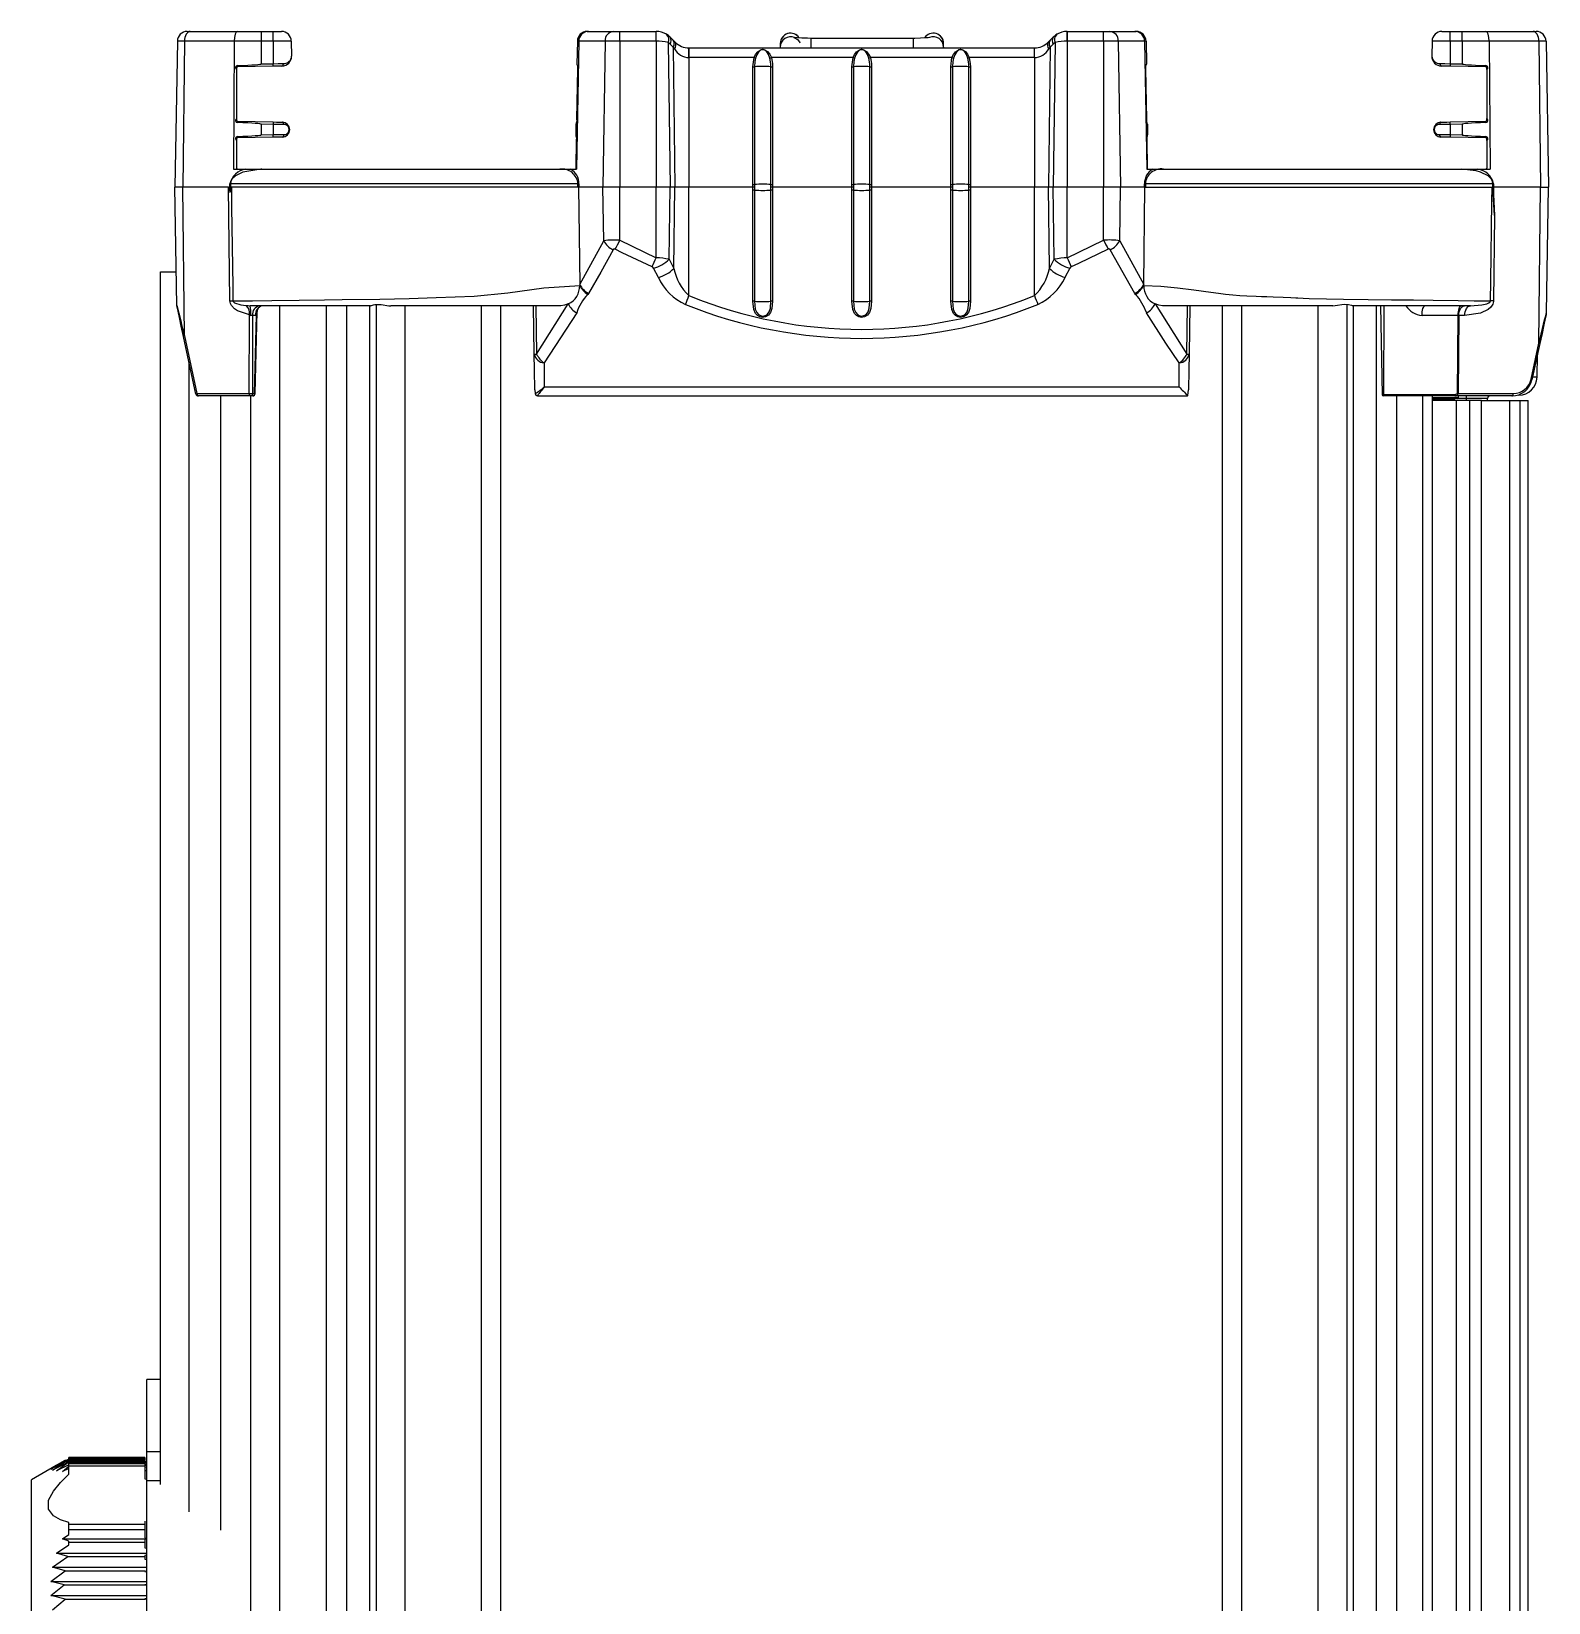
# Model space of a CAD drawing. Extents: x 6 to 134, y 1 to 99.
# Drawn here: x 52.16 to 61.36, y 20.48 to 30.01 of the extents above; entities that cross this region are included whole.
import ezdxf

# ---------------------------------------------------------------- set-up
doc = ezdxf.new("R2010")
doc.units = 0
doc.header["$MEASUREMENT"] = 0
doc.layers.add('OBJECT', color=7, linetype='CONTINUOUS')

msp = doc.modelspace()

# ---------------------------------------------------------------- linework, layer by layer
at = {"layer": 'OBJECT'}
for p, q in [((53.1067, 30.0064), (53.1251, 30.0064)), ((53.1251, 30.0064), (53.4109, 30.0064)), ((53.4109, 30.0064), (53.5554, 30.0064)), ((53.5554, 30.0064), (53.5554, 29.9474)), ((53.5554, 30.0064), (53.6283, 30.0064)), ((53.6283, 29.9474), (53.6283, 30.0064)), ((53.6283, 30.0064), (53.6778, 30.0064)), ((55.5323, 30.0064), (55.5397, 30.0064)), ((55.5397, 30.0064), (55.6916, 30.0064)), ((55.6916, 30.0064), (55.7297, 30.0064)), ((55.7297, 29.9474), (55.7297, 30.0064)), ((55.7297, 30.0064), (55.9496, 30.0064)), ((55.9496, 29.9474), (55.9496, 30.0064)), ((55.9496, 30.0064), (55.9501, 30.0064)), ((58.4425, 30.0064), (58.443, 30.0064)), ((58.443, 29.9474), (58.443, 30.0064)), ((58.443, 30.0064), (58.6628, 30.0064)), ((58.6628, 29.9474), (58.6628, 30.0064)), ((58.6628, 30.0064), (58.7009, 30.0064)), ((58.7009, 30.0064), (58.8528, 30.0064)), ((58.8528, 30.0064), (58.8602, 30.0064)), ((60.7147, 30.0064), (60.7643, 30.0064)), ((60.7643, 29.9474), (60.7643, 30.0064)), ((60.7643, 30.0064), (60.8372, 30.0064)), ((60.8372, 29.9474), (60.8372, 30.0064)), ((60.8372, 30.0064), (60.9817, 30.0064)), ((60.9817, 30.0064), (61.2675, 30.0064)), ((61.2675, 30.0064), (61.2858, 30.0064)), ((53.0467, 29.9474), (53.0313, 29.0614)), ((53.0468, 29.9513), (53.0467, 29.9474)), ((53.0898, 29.9474), (53.0467, 29.9474)), ((53.0898, 29.9474), (53.0807, 29.0614)), ((53.391, 29.9474), (53.0898, 29.9474)), ((53.391, 29.9474), (53.3865, 29.1714)), ((53.5554, 29.9474), (53.391, 29.9474)), ((53.5554, 29.9474), (53.5554, 29.8092)), ((53.6283, 29.9474), (53.5554, 29.9474)), ((53.6283, 29.9474), (53.6283, 29.8105)), ((53.7378, 29.9474), (53.6283, 29.9474)), ((53.7378, 29.9474), (53.7394, 29.8572)), ((55.4806, 29.9474), (55.4673, 29.1714)), ((55.4722, 29.9474), (55.4698, 29.8086)), ((55.4806, 29.9474), (55.4722, 29.9474)), ((55.6403, 29.9474), (55.4806, 29.9474)), ((55.6403, 29.9474), (55.6271, 29.0614)), ((55.7297, 29.9474), (55.6403, 29.9474)), ((55.7297, 29.9474), (55.7297, 29.0614)), ((55.9496, 29.9474), (55.7297, 29.9474)), ((55.9496, 29.9474), (55.9496, 29.0614)), ((55.9507, 29.9474), (55.9496, 29.9474)), ((56.0236, 29.9387), (56.0344, 29.0614)), ((56.0349, 29.9712), (56.0536, 29.9525)), ((56.0536, 29.9111), (56.0349, 29.9298)), ((56.0536, 29.9111), (56.0641, 29.0614)), ((56.0613, 29.9001), (56.0536, 29.9111)), ((56.7026, 29.9335), (56.7026, 29.9331)), ((56.7026, 29.9331), (56.7026, 29.9114)), ((56.7026, 29.9114), (56.7026, 29.9064)), ((56.7026, 29.9114), (56.7026, 29.9095)), ((57.5076, 29.9644), (56.8876, 29.9644)), ((56.8876, 29.9644), (56.8876, 29.9064)), ((57.5076, 29.9644), (57.5076, 29.9064)), ((57.6926, 29.9114), (57.6925, 29.9095)), ((57.6926, 29.9331), (57.6926, 29.9335)), ((57.6926, 29.9114), (57.6926, 29.9331)), ((57.6926, 29.9064), (57.6926, 29.9114)), ((58.3389, 29.9111), (58.3284, 29.0614)), ((58.3389, 29.9111), (58.3313, 29.9001)), ((58.3389, 29.9525), (58.3576, 29.9712)), ((58.3576, 29.9298), (58.3389, 29.9111)), ((58.369, 29.9387), (58.3581, 29.0614)), ((58.443, 29.9474), (58.4418, 29.9474)), ((58.443, 29.9474), (58.443, 29.0614)), ((58.6628, 29.9474), (58.443, 29.9474)), ((58.6628, 29.9474), (58.6628, 29.0614)), ((58.7522, 29.9474), (58.6628, 29.9474)), ((58.7522, 29.9474), (58.7655, 29.0614)), ((58.9119, 29.9474), (58.7522, 29.9474)), ((58.9119, 29.9474), (58.9253, 29.1714)), ((58.9203, 29.9474), (58.9119, 29.9474)), ((58.9203, 29.9474), (58.9227, 29.8086)), ((60.6547, 29.9474), (60.6532, 29.8572)), ((60.7643, 29.9474), (60.6547, 29.9474)), ((60.7643, 29.9474), (60.7643, 29.8105)), ((60.8372, 29.9474), (60.7643, 29.9474)), ((61.0016, 29.9474), (60.8372, 29.9474)), ((60.8372, 29.9474), (60.8372, 29.8092)), ((61.0016, 29.9474), (61.0061, 29.1714)), ((61.3027, 29.9474), (61.0016, 29.9474)), ((61.3027, 29.9474), (61.3118, 29.0614)), ((61.3458, 29.9474), (61.3027, 29.9474)), ((61.3458, 29.9474), (61.3457, 29.9513)), ((61.3458, 29.9474), (61.3613, 29.0614)), ((56.149, 29.8474), (56.149, 29.0614)), ((56.1495, 29.8474), (56.1495, 29.9064)), ((56.1495, 29.9064), (58.2431, 29.9064)), ((56.5438, 29.8474), (56.1495, 29.8474)), ((56.5371, 29.7924), (56.5438, 29.8474)), ((57.1438, 29.8474), (56.6488, 29.8474)), ((57.1371, 29.7924), (57.1438, 29.8474)), ((57.7438, 29.8474), (57.2488, 29.8474)), ((57.7371, 29.7924), (57.7438, 29.8474)), ((58.2431, 29.8474), (57.8488, 29.8474)), ((58.2431, 29.8474), (58.2431, 29.9064)), ((58.2436, 29.8474), (58.2436, 29.0614)), ((53.4112, 29.7914), (53.4063, 29.7864)), ((53.4063, 29.7864), (53.4063, 29.7756)), ((53.4063, 29.7756), (53.4063, 29.4776)), ((53.6285, 29.7952), (53.4112, 29.7914)), ((53.5554, 29.8092), (53.6283, 29.8105)), ((55.47, 29.4726), (55.4754, 29.7804)), ((56.5371, 29.0788), (56.5371, 29.7924)), ((56.547, 29.7926), (56.547, 29.079)), ((56.6456, 29.079), (56.6456, 29.7926)), ((56.6554, 29.7924), (56.6554, 29.0788)), ((57.1371, 29.0788), (57.1371, 29.7924)), ((57.147, 29.7926), (57.147, 29.079)), ((57.2456, 29.079), (57.2456, 29.7926)), ((57.2554, 29.7924), (57.2554, 29.0788)), ((57.7371, 29.0788), (57.7371, 29.7924)), ((57.747, 29.7926), (57.747, 29.079)), ((57.8456, 29.079), (57.8456, 29.7926)), ((57.8554, 29.7924), (57.8554, 29.0788)), ((58.9172, 29.7804), (58.9226, 29.4726)), ((60.9814, 29.7914), (60.764, 29.7952)), ((60.7643, 29.8105), (60.8372, 29.8092)), ((60.9863, 29.7864), (60.9814, 29.7914)), ((60.9863, 29.7756), (60.9863, 29.7864)), ((60.9863, 29.7756), (60.9863, 29.4776)), ((53.4063, 29.4776), (53.4063, 29.4663)), ((53.4063, 29.4663), (53.4112, 29.4613)), ((53.4112, 29.4613), (53.6285, 29.4575)), ((53.5553, 29.444), (53.5553, 29.3792)), ((53.6283, 29.4427), (53.5553, 29.444)), ((53.6283, 29.4427), (53.6283, 29.3805)), ((55.4635, 29.4446), (55.4623, 29.3786)), ((58.9291, 29.4446), (58.9302, 29.3786)), ((60.764, 29.4575), (60.9814, 29.4613)), ((60.8372, 29.444), (60.7643, 29.4427)), ((60.7643, 29.4427), (60.7643, 29.3805)), ((60.8372, 29.444), (60.8372, 29.3792)), ((60.9814, 29.4613), (60.9863, 29.4663)), ((60.9863, 29.4663), (60.9863, 29.4776)), ((53.4112, 29.3614), (53.4063, 29.3564)), ((53.4063, 29.3564), (53.4063, 29.3456)), ((53.4063, 29.3456), (53.4063, 29.1764)), ((53.6285, 29.3652), (53.4112, 29.3614)), ((53.5553, 29.3792), (53.6283, 29.3805)), ((55.4648, 29.1764), (55.4678, 29.3504)), ((58.9247, 29.3504), (58.9277, 29.1764)), ((60.9814, 29.3614), (60.764, 29.3652)), ((60.7643, 29.3805), (60.8372, 29.3792)), ((60.9863, 29.3564), (60.9814, 29.3614)), ((60.9863, 29.3456), (60.9863, 29.3564)), ((60.9863, 29.3456), (60.9863, 29.1764)), ((53.3865, 29.1714), (53.4611, 29.1714)), ((53.4063, 29.1764), (53.4113, 29.1714)), ((53.4611, 29.1714), (53.5593, 29.1714)), ((53.5593, 29.1714), (55.366, 29.1714)), ((55.366, 29.1714), (55.4313, 29.1714)), ((55.4313, 29.1714), (55.4673, 29.1714)), ((55.4645, 29.1714), (55.4648, 29.1764)), ((58.9253, 29.1714), (58.9613, 29.1714)), ((58.9277, 29.1764), (58.9281, 29.1714)), ((58.9613, 29.1714), (59.0265, 29.1714)), ((59.0265, 29.1714), (60.8332, 29.1714)), ((60.8332, 29.1714), (60.9314, 29.1714)), ((60.9314, 29.1714), (61.0061, 29.1714)), ((60.9863, 29.1764), (60.9813, 29.1714)), ((53.0807, 29.0614), (53.0313, 29.0614)), ((53.0438, 28.3448), (53.0313, 29.0614)), ((53.09, 28.1602), (53.0807, 29.0614)), ((53.3565, 29.0614), (53.0807, 29.0614)), ((53.3658, 28.3728), (53.3565, 29.0614)), ((55.4758, 29.0829), (53.3695, 29.0829)), ((55.4756, 29.0614), (53.3741, 29.0614)), ((55.4756, 29.0614), (55.4758, 29.0829)), ((55.4814, 29.0829), (55.4811, 29.0614)), ((55.6271, 29.0614), (55.4811, 29.0614)), ((55.7297, 29.0614), (55.6271, 29.0614)), ((55.6319, 28.7368), (55.6271, 29.0614)), ((55.9496, 29.0614), (55.7297, 29.0614)), ((55.7297, 28.7403), (55.7297, 29.0614)), ((55.9496, 28.6344), (55.9496, 29.0614)), ((56.0344, 29.0614), (55.9496, 29.0614)), ((56.029, 28.6252), (56.0344, 29.0614)), ((56.0641, 29.0614), (56.0344, 29.0614)), ((56.0581, 28.5696), (56.0641, 29.0614)), ((56.149, 29.0614), (56.0641, 29.0614)), ((56.149, 28.4048), (56.149, 29.0614)), ((56.5371, 29.0614), (56.149, 29.0614)), ((56.5371, 29.0614), (56.5371, 29.0788)), ((56.5371, 29.0439), (56.5371, 29.0614)), ((56.547, 29.0614), (56.5371, 29.0614)), ((56.547, 29.079), (56.547, 29.0614)), ((56.547, 29.0614), (56.547, 29.0438)), ((56.6455, 29.0614), (56.6456, 29.079)), ((56.6456, 29.0438), (56.6455, 29.0614)), ((56.6554, 29.0614), (56.6455, 29.0614)), ((56.6554, 29.0788), (56.6554, 29.0614)), ((56.6554, 29.0614), (56.6554, 29.0439)), ((57.1371, 29.0614), (56.6554, 29.0614)), ((57.1371, 29.0614), (57.1371, 29.0788)), ((57.1371, 29.0439), (57.1371, 29.0614)), ((57.147, 29.0614), (57.1371, 29.0614)), ((57.147, 29.079), (57.147, 29.0614)), ((57.147, 29.0614), (57.147, 29.0438)), ((57.2455, 29.0614), (57.2456, 29.079)), ((57.2456, 29.0438), (57.2455, 29.0614)), ((57.2554, 29.0614), (57.2455, 29.0614)), ((57.2554, 29.0788), (57.2554, 29.0614)), ((57.2554, 29.0614), (57.2554, 29.0439)), ((57.7371, 29.0614), (57.2554, 29.0614)), ((57.7371, 29.0614), (57.7371, 29.0788)), ((57.7371, 29.0439), (57.7371, 29.0614)), ((57.747, 29.0614), (57.7371, 29.0614)), ((57.747, 29.079), (57.747, 29.0614)), ((57.747, 29.0614), (57.747, 29.0438)), ((57.8455, 29.0614), (57.8456, 29.079)), ((57.8456, 29.0438), (57.8455, 29.0614)), ((57.8554, 29.0614), (57.8455, 29.0614)), ((57.8554, 29.0788), (57.8554, 29.0614)), ((57.8554, 29.0614), (57.8554, 29.0439)), ((58.2436, 29.0614), (57.8554, 29.0614)), ((58.2436, 28.4048), (58.2436, 29.0614)), ((58.3284, 29.0614), (58.2436, 29.0614)), ((58.3581, 29.0614), (58.3284, 29.0614)), ((58.3345, 28.5696), (58.3284, 29.0614)), ((58.443, 29.0614), (58.3581, 29.0614)), ((58.3635, 28.6252), (58.3581, 29.0614)), ((58.6628, 29.0614), (58.443, 29.0614)), ((58.443, 28.6344), (58.443, 29.0614)), ((58.6628, 28.7403), (58.6628, 29.0614)), ((58.7655, 29.0614), (58.6628, 29.0614)), ((58.7606, 28.7368), (58.7655, 29.0614)), ((58.9114, 29.0614), (58.7655, 29.0614)), ((58.9114, 29.0614), (58.9112, 29.0829)), ((61.023, 29.0829), (58.9167, 29.0829)), ((58.9167, 29.0829), (58.917, 29.0614)), ((58.917, 29.0614), (61.0185, 29.0614)), ((61.0233, 29.0614), (61.023, 29.0829)), ((61.0277, 29.0614), (61.0233, 29.0614)), ((61.0277, 29.0614), (61.0271, 29.0186)), ((61.0274, 29.0829), (61.0277, 29.0614)), ((61.3118, 29.0614), (61.0277, 29.0614)), ((61.3021, 28.1165), (61.3118, 29.0614)), ((61.3118, 29.0614), (61.3613, 29.0614)), ((61.348, 28.2996), (61.3613, 29.0614)), ((56.5371, 28.3703), (56.5371, 29.0439)), ((56.547, 29.0438), (56.547, 28.3702)), ((56.6456, 28.3702), (56.6456, 29.0438)), ((56.6554, 29.0439), (56.6554, 28.3703)), ((57.1371, 28.3703), (57.1371, 29.0439)), ((57.147, 29.0438), (57.147, 28.3702)), ((57.2456, 28.3702), (57.2456, 29.0438)), ((57.2554, 29.0439), (57.2554, 28.3703)), ((57.7371, 28.3703), (57.7371, 29.0439)), ((57.747, 29.0438), (57.747, 28.3702)), ((57.8456, 28.3702), (57.8456, 29.0438)), ((57.8554, 29.0439), (57.8554, 28.3703)), ((61.0271, 29.0186), (61.0337, 28.8901)), ((61.0337, 28.8901), (61.0267, 28.3728)), ((55.4864, 28.4723), (55.6319, 28.7368)), ((55.7297, 28.7403), (55.9496, 28.6344)), ((58.443, 28.6344), (58.6628, 28.7403)), ((58.8532, 28.4182), (58.7035, 28.6826)), ((58.7606, 28.7368), (58.9062, 28.4723)), ((56.029, 28.6252), (56.0581, 28.5696)), ((58.3345, 28.5696), (58.3635, 28.6252)), ((52.9455, 21.1981), (52.9455, 28.5494)), ((52.9455, 28.5494), (53.0402, 28.5494)), ((55.9635, 28.5154), (55.9341, 28.571)), ((58.4584, 28.571), (58.429, 28.5154)), ((55.4864, 28.4723), (55.4864, 28.4662)), ((55.5393, 28.4182), (55.5353, 28.412)), ((58.8573, 28.412), (58.8532, 28.4182)), ((58.9061, 28.4662), (58.9062, 28.4723)), ((54.2179, 28.3434), (53.4891, 28.3434)), ((53.5185, 27.811), (53.5308, 28.3075)), ((53.5308, 28.3055), (53.5319, 28.3139)), ((53.5308, 28.3075), (53.5308, 28.3055)), ((53.548, 28.3386), (53.5536, 28.3404)), ((53.6691, 12.7794), (53.6691, 28.3434)), ((53.9509, 12.7794), (53.9509, 28.3434)), ((54.0739, 12.7794), (54.0739, 28.3434)), ((54.2146, 13.5035), (54.2146, 28.3434)), ((54.2534, 13.5202), (54.2534, 28.3512)), ((55.372, 28.3434), (54.3403, 28.3434)), ((54.4284, 13.4161), (54.4284, 28.3434)), ((54.8907, 12.7794), (54.8907, 28.3434)), ((55.009, 12.7794), (55.009, 28.3434)), ((55.2109, 28.0505), (55.2058, 28.3434)), ((55.2203, 28.3434), (55.2254, 28.0505)), ((55.2254, 28.0505), (55.4174, 28.354)), ((55.4683, 28.2998), (55.2703, 27.9963)), ((58.9751, 28.354), (59.1672, 28.0505)), ((60.0522, 28.3434), (59.0206, 28.3434)), ((59.1672, 28.0505), (59.1723, 28.3434)), ((59.1867, 28.3434), (59.1816, 28.0505)), ((59.3837, 12.7794), (59.3837, 28.3434)), ((59.502, 12.7794), (59.502, 28.3434)), ((59.9644, 13.4161), (59.9644, 28.3434)), ((60.1394, 13.5218), (60.1394, 28.3514)), ((60.8874, 28.3434), (60.1747, 28.3434)), ((60.1781, 13.5061), (60.1781, 28.3434)), ((60.3188, 12.7794), (60.3188, 28.3434)), ((60.3418, 28.3434), (60.3512, 27.8027)), ((60.3616, 27.8062), (60.3644, 28.3434)), ((53.4829, 27.8111), (53.4837, 28.2889)), ((53.5029, 28.2844), (53.5021, 27.8111)), ((53.5212, 28.2844), (53.5029, 28.2844)), ((53.5139, 27.8111), (53.5257, 28.2846)), ((53.5257, 28.2846), (53.5212, 28.2844)), ((60.8135, 28.2844), (60.5939, 28.2844)), ((60.8097, 27.8111), (60.8135, 28.2844)), ((60.8164, 28.2844), (60.8127, 27.8111)), ((60.8522, 28.2844), (60.8164, 28.2844)), ((53.1598, 27.8082), (53.0841, 28.1573)), ((53.09, 28.1602), (53.1657, 27.8111)), ((61.2547, 27.8978), (61.3021, 28.1165)), ((61.308, 28.1136), (61.2605, 27.8949)), ((61.2912, 27.9094), (61.2936, 28.0473)), ((53.1182, 21.0313), (53.1182, 28.0003)), ((55.2147, 27.8342), (55.2166, 27.8108)), ((55.2718, 27.8514), (59.1207, 27.8514)), ((59.1736, 27.7995), (59.1779, 27.8342)), ((53.1657, 27.8111), (53.4829, 27.8111)), ((53.4917, 27.7964), (53.1745, 27.7964)), ((53.3102, 20.9198), (53.3102, 27.7964)), ((53.4914, 12.7794), (53.4914, 27.7964)), ((53.5035, 27.7964), (53.4917, 27.7964)), ((53.5021, 27.8111), (53.5139, 27.8111)), ((55.2166, 27.8108), (55.2165, 27.8105)), ((55.2301, 27.7979), (59.1724, 27.7979)), ((55.2301, 27.7979), (55.2314, 27.7977)), ((55.2314, 27.7977), (59.1702, 27.7977)), ((60.3616, 27.8062), (60.7952, 27.8062)), ((60.7922, 27.7964), (60.3621, 27.7964)), ((60.4418, 12.7794), (60.4418, 27.7964)), ((60.5989, 12.7794), (60.5989, 27.7964)), ((60.6567, 12.7794), (60.6567, 27.7964)), ((60.6567, 27.7864), (60.8143, 27.7864)), ((60.8093, 27.7814), (60.6567, 27.7814)), ((60.7907, 27.7766), (60.6567, 27.7766)), ((60.8032, 27.7694), (60.6567, 27.7694)), ((60.7904, 27.7694), (60.7907, 27.7766)), ((61.1384, 27.7964), (60.7922, 27.7964)), ((60.7952, 27.8062), (60.8097, 27.8111)), ((60.8032, 12.7894), (60.8032, 27.7694)), ((60.8838, 27.7694), (60.8032, 27.7694)), ((60.8642, 27.7819), (60.8115, 27.7819)), ((60.8127, 27.8111), (61.1472, 27.8111)), ((60.8143, 27.7864), (60.8143, 27.7964)), ((60.9908, 27.7819), (60.8642, 27.7819)), ((60.8642, 27.7694), (60.8642, 27.7819)), ((60.8838, 12.7894), (60.8838, 27.7694)), ((60.954, 27.7694), (60.8838, 27.7694)), ((60.954, 12.7894), (60.954, 27.7694)), ((60.954, 27.7694), (61.1257, 27.7694)), ((60.9904, 27.7694), (60.9908, 27.7819)), ((61.1257, 12.7894), (61.1257, 27.7694)), ((61.1257, 27.7694), (61.188, 27.7694)), ((61.188, 12.7894), (61.188, 27.7694)), ((61.188, 27.7694), (61.238, 27.7694)), ((61.238, 12.7894), (61.238, 27.7694)), ((52.9455, 21.8346), (52.8619, 21.8346)), ((52.8619, 21.3944), (52.8619, 21.8346)), ((52.2787, 21.294), (52.3659, 21.3447)), ((52.3601, 21.3399), (52.2787, 21.294)), ((52.2787, 21.2893), (52.3601, 21.3399)), ((52.3601, 21.3399), (52.8494, 21.3399)), ((52.3659, 21.3447), (52.8494, 21.3447)), ((52.3745, 21.3447), (52.3832, 21.3494)), ((52.3832, 21.3494), (52.8494, 21.3494)), ((52.8494, 21.3604), (52.3897, 21.3604)), ((52.3897, 21.3541), (52.3897, 21.3604)), ((52.3897, 21.3494), (52.3897, 21.3541)), ((52.3897, 21.3541), (52.8494, 21.3541)), ((52.8494, 21.3604), (52.8494, 21.3541)), ((52.8494, 21.3541), (52.8494, 21.3494)), ((52.8494, 21.3494), (52.8494, 21.3447)), ((52.8494, 21.3399), (52.8619, 21.3382)), ((52.9455, 21.3944), (52.8619, 21.3944)), ((52.8619, 21.2199), (52.8619, 21.3944)), ((52.311, 21.3129), (52.1619, 21.2261)), ((52.3659, 21.3352), (52.2787, 21.2893)), ((52.2906, 21.2846), (52.3659, 21.3352)), ((52.3832, 21.3305), (52.2906, 21.2846)), ((52.3143, 21.2799), (52.3832, 21.3305)), ((52.3897, 21.3155), (52.3143, 21.2799)), ((52.3494, 21.2752), (52.3897, 21.3083)), ((52.3897, 21.2935), (52.3494, 21.2752)), ((52.3659, 21.3352), (52.8494, 21.3352)), ((52.3832, 21.3305), (52.8494, 21.3305)), ((52.3897, 21.3216), (52.3897, 21.3258)), ((52.3897, 21.3258), (52.8494, 21.3258)), ((52.8494, 21.3216), (52.3897, 21.3216)), ((52.3897, 21.3098), (52.3897, 21.3216)), ((52.3897, 21.259), (52.3897, 21.3098)), ((52.3897, 21.3098), (52.8494, 21.3098)), ((52.8494, 21.3352), (52.8494, 21.3314)), ((52.8494, 21.3314), (52.8619, 21.3296)), ((52.8494, 21.3305), (52.8494, 21.3258)), ((52.8494, 21.3258), (52.8494, 21.3216)), ((52.8494, 21.3216), (52.8494, 21.3098)), ((52.8494, 21.3139), (52.8619, 21.312)), ((52.8494, 21.3098), (52.8494, 21.2316)), ((52.8619, 21.3002), (52.8494, 21.3016)), ((52.8494, 21.2841), (52.8619, 21.2822)), ((52.1619, 18.6832), (52.1619, 21.2261)), ((52.9455, 21.2199), (52.8619, 21.2199)), ((52.8619, 18.6894), (52.8619, 21.2199)), ((52.3897, 20.9565), (52.3897, 20.9671)), ((52.3897, 20.9565), (52.8494, 20.9565)), ((52.3897, 20.9241), (52.3897, 20.9565)), ((52.8494, 20.9752), (52.8494, 20.9565)), ((52.8494, 20.9565), (52.8494, 20.9241)), ((52.3494, 20.8675), (52.3897, 20.8935)), ((52.3897, 20.8538), (52.3494, 20.8675)), ((52.3494, 20.8675), (52.8619, 20.8675)), ((52.3897, 20.9241), (52.8494, 20.9241)), ((52.3897, 20.8935), (52.3897, 20.9241)), ((52.8494, 20.9241), (52.8494, 20.8744)), ((52.8494, 20.8744), (52.8619, 20.8723)), ((52.8494, 20.8638), (52.8494, 20.8466)), ((52.3143, 20.7815), (52.3897, 20.8321)), ((52.3832, 20.7606), (52.3143, 20.7815)), ((52.3143, 20.7815), (52.8619, 20.7815)), ((52.3897, 20.8466), (52.3897, 20.8538)), ((52.3897, 20.8321), (52.3897, 20.8466)), ((52.3897, 20.8466), (52.8494, 20.8466)), ((52.8494, 20.8466), (52.8494, 20.8123)), ((52.8494, 20.8123), (52.8619, 20.8102)), ((52.8494, 20.7675), (52.8494, 20.7606)), ((52.2787, 20.6096), (52.3659, 20.6747)), ((52.2906, 20.6956), (52.3832, 20.7606)), ((52.3659, 20.6747), (52.2906, 20.6956)), ((52.2906, 20.6956), (52.8619, 20.6956)), ((52.3659, 20.6747), (52.8494, 20.6747)), ((52.3832, 20.7606), (52.8494, 20.7606)), ((52.8494, 20.7606), (52.8494, 20.7446)), ((52.8494, 20.7446), (52.8619, 20.7425)), ((52.8494, 20.6762), (52.8494, 20.6747)), ((52.8494, 20.6747), (52.8494, 20.6704)), ((52.8494, 20.6704), (52.8619, 20.6682)), ((52.3601, 20.5887), (52.2787, 20.6096)), ((52.2787, 20.6096), (52.8619, 20.6096)), ((52.2787, 20.5236), (52.3601, 20.5887)), ((52.3601, 20.5887), (52.8494, 20.5887)), ((52.8494, 20.5887), (52.8619, 20.5865)), ((52.3659, 20.5027), (52.2787, 20.5236)), ((52.2787, 20.5236), (52.8619, 20.5236)), ((52.2906, 20.4376), (52.3659, 20.5027)), ((52.3659, 20.5027), (52.8494, 20.5027)), ((52.8494, 20.5041), (52.8494, 20.5027)), ((52.8494, 20.5027), (52.8494, 20.4978))]:
    msp.add_line(p, q, dxfattribs=at)
at = {"layer": 'OBJECT', "flags": 128}
for points in [[(53.1251, 30.0064), (53.1183, 30.0052), (53.1117, 30.0019), (53.1057, 29.9965), (53.1004, 29.9892), (53.096, 29.9802), (53.0927, 29.97), (53.0906, 29.959), (53.0898, 29.9474)], [(61.3027, 29.9474), (61.3019, 29.959), (61.2999, 29.97), (61.2966, 29.9802), (61.2922, 29.9892), (61.2869, 29.9965), (61.2808, 30.0019), (61.2743, 30.0052), (61.2675, 30.0064)], [(56.0536, 29.9525), (56.0572, 29.9489), (56.0609, 29.9453), (56.0646, 29.9415)], [(56.8876, 29.9644), (56.8682, 29.9645), (56.8331, 29.9654), (56.8045, 29.9671), (56.7894, 29.9686), (56.7856, 29.9692), (56.7861, 29.9691), (56.7892, 29.9681), (56.7951, 29.9655), (56.8068, 29.9574), (56.8191, 29.9425), (56.821, 29.9373)], [(57.6095, 29.9692), (57.6096, 29.9693), (57.6076, 29.9689), (57.6, 29.9679), (57.5824, 29.9665), (57.5537, 29.9651), (57.5184, 29.9644), (57.5076, 29.9644)], [(58.3279, 29.9415), (58.3317, 29.9453), (58.3353, 29.9489), (58.3389, 29.9525)], [(56.149, 29.8474), (56.149, 29.859), (56.149, 29.87), (56.1491, 29.8802), (56.1491, 29.8892), (56.1491, 29.8965), (56.1491, 29.9019), (56.1491, 29.9052), (56.1491, 29.9064)], [(56.5438, 29.8474), (56.5531, 29.8661), (56.5657, 29.8826), (56.5803, 29.8934), (56.5863, 29.8959), (56.5935, 29.8972), (56.5987, 29.8973), (56.6036, 29.8965), (56.6116, 29.8937), (56.6257, 29.8837), (56.6384, 29.8678), (56.6488, 29.8474)], [(56.5525, 29.8445), (56.5485, 29.8249), (56.547, 29.7926)], [(56.64, 29.8445), (56.6314, 29.8658), (56.6208, 29.8822), (56.6091, 29.8926), (56.6024, 29.8955), (56.5983, 29.8962), (56.594, 29.8962), (56.5886, 29.895), (56.588, 29.8948), (56.583, 29.8923), (56.5708, 29.8811), (56.5603, 29.8641), (56.5525, 29.8445)], [(56.6456, 29.7926), (56.6452, 29.8093), (56.64, 29.8445)], [(56.6488, 29.8474), (56.655, 29.8096), (56.6554, 29.7924)], [(57.1438, 29.8474), (57.1531, 29.8661), (57.1657, 29.8826), (57.1803, 29.8934), (57.1863, 29.8959), (57.1935, 29.8972), (57.1987, 29.8973), (57.2036, 29.8965), (57.2116, 29.8937), (57.2257, 29.8837), (57.2384, 29.8678), (57.2488, 29.8474)], [(57.1525, 29.8445), (57.1485, 29.8249), (57.147, 29.7926)], [(57.24, 29.8445), (57.2314, 29.8658), (57.2208, 29.8822), (57.2091, 29.8926), (57.2024, 29.8955), (57.1983, 29.8962), (57.194, 29.8962), (57.1886, 29.895), (57.188, 29.8948), (57.183, 29.8923), (57.1708, 29.8811), (57.1603, 29.8641), (57.1525, 29.8445)], [(57.2456, 29.7926), (57.2452, 29.8093), (57.24, 29.8445)], [(57.2488, 29.8474), (57.255, 29.8096), (57.2554, 29.7924)], [(57.7438, 29.8474), (57.7531, 29.8661), (57.7657, 29.8826), (57.7803, 29.8934), (57.7863, 29.8959), (57.7935, 29.8972), (57.7987, 29.8973), (57.8036, 29.8965), (57.8116, 29.8937), (57.8257, 29.8837), (57.8384, 29.8678), (57.8488, 29.8474)], [(57.7525, 29.8445), (57.7485, 29.8249), (57.747, 29.7926)], [(57.84, 29.8445), (57.8314, 29.8658), (57.8208, 29.8822), (57.8091, 29.8926), (57.8024, 29.8955), (57.7983, 29.8962), (57.794, 29.8962), (57.7886, 29.895), (57.788, 29.8948), (57.783, 29.8923), (57.7708, 29.8811), (57.7603, 29.8641), (57.7525, 29.8445)], [(57.8456, 29.7926), (57.8452, 29.8093), (57.84, 29.8445)], [(57.8488, 29.8474), (57.855, 29.8096), (57.8554, 29.7924)], [(58.2436, 29.8474), (58.2435, 29.859), (58.2435, 29.87), (58.2435, 29.8802), (58.2434, 29.8892), (58.2434, 29.8965), (58.2434, 29.9019), (58.2434, 29.9052), (58.2434, 29.9064)], [(53.6283, 29.8105), (53.6583, 29.811), (53.6882, 29.8114)], [(53.6804, 29.7961), (53.6642, 29.7959), (53.6467, 29.7956), (53.6285, 29.7952)], [(53.6882, 29.8114), (53.6881, 29.8085), (53.6877, 29.8056), (53.687, 29.803), (53.6861, 29.8007), (53.6849, 29.7988), (53.6835, 29.7974), (53.682, 29.7965), (53.6804, 29.7961)], [(60.7043, 29.8114), (60.7319, 29.811), (60.7643, 29.8105)], [(60.7121, 29.7961), (60.7105, 29.7965), (60.709, 29.7974), (60.7077, 29.7988), (60.7065, 29.8007), (60.7055, 29.803), (60.7048, 29.8056), (60.7044, 29.8085), (60.7043, 29.8114)], [(60.764, 29.7952), (60.7459, 29.7956), (60.7284, 29.7959), (60.7121, 29.7961)], [(53.6917, 29.4418), (53.6643, 29.4422), (53.6283, 29.4427)], [(53.6285, 29.4575), (53.6479, 29.4571), (53.6666, 29.4568), (53.6839, 29.4565)], [(53.6917, 29.4418), (53.6915, 29.4446), (53.6911, 29.4474), (53.6904, 29.4499), (53.6894, 29.4522), (53.6882, 29.454), (53.6869, 29.4554), (53.6854, 29.4562), (53.6839, 29.4565)], [(60.7086, 29.4565), (60.7071, 29.4562), (60.7056, 29.4554), (60.7043, 29.454), (60.7031, 29.4522), (60.7022, 29.4499), (60.7014, 29.4474), (60.701, 29.4446), (60.7009, 29.4418)], [(60.7643, 29.4427), (60.7343, 29.4423), (60.7009, 29.4418)], [(60.7086, 29.4565), (60.726, 29.4568), (60.7446, 29.4571), (60.764, 29.4575)], [(53.6283, 29.3805), (53.6583, 29.381), (53.6916, 29.3815)], [(53.6839, 29.3662), (53.6665, 29.3659), (53.6479, 29.3656), (53.6285, 29.3652)], [(53.6916, 29.3815), (53.6915, 29.3785), (53.6911, 29.3757), (53.6904, 29.3731), (53.6895, 29.3707), (53.6883, 29.3688), (53.6869, 29.3674), (53.6855, 29.3665), (53.6839, 29.3662)], [(60.701, 29.3815), (60.7284, 29.381), (60.7643, 29.3805)], [(60.7086, 29.3662), (60.7071, 29.3665), (60.7056, 29.3674), (60.7042, 29.3688), (60.7031, 29.3707), (60.7021, 29.3731), (60.7014, 29.3757), (60.701, 29.3785), (60.701, 29.3815)], [(60.764, 29.3652), (60.7447, 29.3656), (60.726, 29.3659), (60.7086, 29.3662)], [(53.5593, 29.1714), (53.5523, 29.1713), (53.4434, 29.1538), (53.3985, 29.1307), (53.3799, 29.1121), (53.3719, 29.0969), (53.3695, 29.0829)], [(61.023, 29.0829), (61.0206, 29.0969), (61.0127, 29.1121), (60.994, 29.1307), (60.9492, 29.1538), (60.9217, 29.1618), (60.8332, 29.1714)], [(53.3565, 29.0614), (53.3573, 29.0612), (53.358, 29.0606), (53.3591, 29.0589), (53.3617, 29.0513), (53.3645, 29.037)], [(53.3645, 29.037), (53.3648, 29.0614), (53.3651, 29.0829)], [(53.3695, 29.0829), (53.3692, 29.0614), (53.3689, 29.0371)], [(53.3741, 29.0614), (53.3757, 28.9414), (53.3822, 28.4615), (53.3834, 28.3728)], [(55.4789, 29.0763), (55.4783, 29.0712), (55.4778, 29.0679), (55.4774, 29.0656), (55.477, 29.0641), (55.4767, 29.0631), (55.4765, 29.0624), (55.4762, 29.0618), (55.476, 29.0616), (55.4757, 29.0614), (55.4756, 29.0614)], [(55.4789, 29.0763), (55.4791, 29.0614), (55.4864, 28.4723)], [(58.9062, 28.4723), (58.9135, 29.0614), (58.9137, 29.0763)], [(58.917, 29.0614), (58.9168, 29.0614), (58.9166, 29.0615), (58.9164, 29.0618), (58.9157, 29.0636), (58.9143, 29.071), (58.9137, 29.0763)], [(61.0092, 28.3728), (61.0108, 28.4928), (61.0173, 28.9727), (61.0185, 29.0614)], [(61.0337, 28.8901), (61.0254, 29.0193), (61.0217, 29.0513), (61.02, 29.0589), (61.0193, 29.0606), (61.0189, 29.0612), (61.0185, 29.0614)], [(61.0233, 29.0614), (61.0233, 29.0614), (61.0234, 29.0613), (61.0235, 29.0611), (61.0237, 29.0608), (61.024, 29.0594), (61.0245, 29.0558), (61.0252, 29.0484), (61.0271, 29.0186)], [(53.3645, 29.037), (53.365, 29.0341), (53.3654, 29.0323), (53.3657, 29.0311), (53.3661, 29.0302), (53.3665, 29.0294), (53.3667, 29.0292), (53.3668, 29.0291), (53.367, 29.0291), (53.3672, 29.0292), (53.3674, 29.0296), (53.3679, 29.0311), (53.3689, 29.0371)], [(55.689, 28.6826), (55.6137, 28.5471), (55.5393, 28.4182)], [(55.9252, 28.5802), (55.744, 28.6649), (55.7016, 28.6861)], [(58.691, 28.6861), (58.5106, 28.5995), (58.4673, 28.5802)], [(53.3834, 28.3728), (53.5015, 28.3738), (53.6204, 28.3755), (53.7852, 28.3778), (53.9389, 28.3795), (54.0457, 28.3805), (54.2743, 28.3827), (54.4527, 28.3869), (54.6162, 28.3933), (54.8473, 28.4023), (55.0514, 28.4214), (55.2685, 28.4512), (55.4864, 28.4662)], [(58.9061, 28.4662), (59.0092, 28.4624), (59.111, 28.4528), (59.2109, 28.4398), (59.3142, 28.4251), (59.3608, 28.4188), (59.403, 28.4136), (59.4472, 28.4089), (59.4895, 28.4053), (59.5326, 28.4028), (59.5886, 28.4008), (59.6199, 28.3997), (59.6519, 28.3984), (59.6906, 28.3969), (59.7523, 28.3943), (59.7993, 28.3924), (59.8286, 28.3912), (59.8405, 28.3906), (59.8734, 28.3893), (59.9101, 28.3879), (60.0149, 28.3846), (60.1182, 28.3827), (60.2664, 28.3813), (60.408, 28.3799), (60.5427, 28.3785), (60.6621, 28.3771), (60.8136, 28.3749), (60.91, 28.3736), (61.0092, 28.3728)], [(53.0841, 28.1573), (53.0705, 28.22), (53.0593, 28.2717), (53.051, 28.3102), (53.0459, 28.3339), (53.0441, 28.3419)], [(53.3658, 28.3728), (53.3757, 28.3729), (53.3834, 28.3728)], [(53.4837, 28.2889), (53.4124, 28.3119), (53.3924, 28.3252), (53.3753, 28.3438), (53.3685, 28.3575), (53.3658, 28.3728)], [(53.3834, 28.3728), (53.3834, 28.3728), (53.3836, 28.3711), (53.3843, 28.3691), (53.3862, 28.3663), (53.3936, 28.3606), (53.4313, 28.3489), (53.4645, 28.3449)], [(53.4645, 28.3449), (53.4755, 28.344), (53.4891, 28.3434), (53.4891, 28.3434)], [(54.2179, 28.3434), (54.2179, 28.3434), (54.2363, 28.349), (54.2441, 28.3509), (54.2725, 28.3517), (54.2818, 28.3505), (54.3294, 28.3437), (54.3403, 28.3434), (54.3403, 28.3434)], [(55.4174, 28.354), (55.3946, 28.346), (55.372, 28.3434)], [(56.6554, 28.3703), (56.6517, 28.3258), (56.6433, 28.3027), (56.6305, 28.2865), (56.6128, 28.2757), (56.5951, 28.2729), (56.5789, 28.276), (56.5646, 28.2842), (56.5527, 28.2972), (56.5423, 28.32), (56.5371, 28.3703)], [(56.547, 28.3702), (56.5513, 28.3225), (56.56, 28.3021), (56.5699, 28.2908), (56.5818, 28.2836), (56.5953, 28.2809), (56.61, 28.2834), (56.6162, 28.2862), (56.6248, 28.2927), (56.6354, 28.3069), (56.6425, 28.3278), (56.6456, 28.3702)], [(57.2554, 28.3703), (57.2517, 28.3258), (57.2433, 28.3027), (57.2305, 28.2865), (57.2128, 28.2757), (57.1951, 28.2729), (57.1789, 28.276), (57.1646, 28.2842), (57.1527, 28.2972), (57.1423, 28.32), (57.1371, 28.3703)], [(57.147, 28.3702), (57.1513, 28.3225), (57.16, 28.3021), (57.1699, 28.2908), (57.1818, 28.2836), (57.1953, 28.2809), (57.21, 28.2834), (57.2162, 28.2862), (57.2248, 28.2927), (57.2354, 28.3069), (57.2425, 28.3278), (57.2456, 28.3702)], [(57.8554, 28.3703), (57.8517, 28.3258), (57.8433, 28.3027), (57.8305, 28.2865), (57.8128, 28.2757), (57.7951, 28.2729), (57.7789, 28.276), (57.7646, 28.2842), (57.7527, 28.2972), (57.7423, 28.32), (57.7371, 28.3703)], [(57.747, 28.3702), (57.7513, 28.3225), (57.76, 28.3021), (57.7699, 28.2908), (57.7818, 28.2836), (57.7953, 28.2809), (57.81, 28.2834), (57.8162, 28.2862), (57.8248, 28.2927), (57.8354, 28.3069), (57.8425, 28.3278), (57.8456, 28.3702)], [(59.1222, 27.9963), (59.0402, 28.117), (58.9242, 28.2998)], [(59.0206, 28.3434), (58.998, 28.346), (58.9751, 28.354)], [(60.0523, 28.3434), (60.0523, 28.3434), (60.0668, 28.344), (60.121, 28.3519), (60.1473, 28.3512), (60.1654, 28.3459), (60.1747, 28.3434), (60.1747, 28.3434)], [(60.5939, 28.2844), (60.5943, 28.296), (60.5953, 28.307), (60.597, 28.3172), (60.5992, 28.3262), (60.6019, 28.3335), (60.6049, 28.3389), (60.6082, 28.3422), (60.6116, 28.3434)], [(60.8135, 28.2844), (60.8139, 28.296), (60.8149, 28.307), (60.8166, 28.3172), (60.8188, 28.3262), (60.8214, 28.3335), (60.8244, 28.3389), (60.8277, 28.3422), (60.8311, 28.3434)], [(60.8164, 28.2844), (60.8172, 28.296), (60.8193, 28.307), (60.8226, 28.3172), (60.8269, 28.3262), (60.8323, 28.3335), (60.8383, 28.3389), (60.8449, 28.3422), (60.8517, 28.3434)], [(61.0267, 28.3728), (61.0265, 28.3685), (61.0223, 28.353), (61.0102, 28.3348), (60.9949, 28.3212), (60.9493, 28.2987), (60.8522, 28.2844)], [(60.8522, 28.2844), (60.855, 28.307), (60.8627, 28.3262), (60.8741, 28.3389), (60.8874, 28.3434)], [(60.8874, 28.3434), (60.8874, 28.3434), (60.9564, 28.3481), (60.9878, 28.3556), (60.9982, 28.3602), (61.0063, 28.3662), (61.0077, 28.3682), (61.0089, 28.3707), (61.009, 28.3714), (61.0092, 28.3728), (61.0092, 28.3728)], [(61.0267, 28.3728), (61.0168, 28.3729), (61.0092, 28.3728)], [(61.3021, 28.1165), (61.3093, 28.1452), (61.3374, 28.2574), (61.342, 28.2756), (61.346, 28.2916), (61.3474, 28.2972), (61.3479, 28.2995), (61.348, 28.2996)], [(61.3476, 28.2967), (61.3459, 28.2887), (61.3408, 28.2652), (61.3325, 28.227), (61.3214, 28.1758), (61.308, 28.1136)], [(55.2147, 27.8342), (55.2126, 27.9552), (55.2109, 28.0505)], [(59.1816, 28.0505), (59.18, 27.9552), (59.1779, 27.8342)], [(55.2703, 27.9963), (55.2713, 27.9011), (55.2718, 27.8514)], [(59.1207, 27.8514), (59.1212, 27.9011), (59.1222, 27.9963)], [(61.2912, 27.9094), (61.2881, 27.9095), (61.2793, 27.9096), (61.2658, 27.9099), (61.2638, 27.9099)], [(53.1657, 27.8111), (53.1658, 27.8082), (53.1664, 27.8054), (53.1672, 27.8029), (53.1683, 27.8007), (53.1696, 27.7988), (53.1711, 27.7975), (53.1728, 27.7966), (53.1745, 27.7964)], [(53.4917, 27.7964), (53.49, 27.7966), (53.4884, 27.7975), (53.4869, 27.7988), (53.4856, 27.8007), (53.4845, 27.8029), (53.4836, 27.8054), (53.4831, 27.8082), (53.4829, 27.8111)], [(59.1724, 27.7979), (59.1738, 27.7987), (59.1736, 27.7995)], [(60.3515, 27.8062), (60.3511, 27.8061), (60.3514, 27.8061), (60.3521, 27.806), (60.3534, 27.806), (60.3551, 27.806), (60.3572, 27.8061), (60.3594, 27.8061), (60.3616, 27.8062)], [(60.7952, 27.8062), (60.7951, 27.8043), (60.7949, 27.8024), (60.7947, 27.8007), (60.7943, 27.7992), (60.7938, 27.798), (60.7933, 27.7971), (60.7928, 27.7965), (60.7922, 27.7964)], [(61.1384, 27.7964), (61.1401, 27.7966), (61.1417, 27.7975), (61.1432, 27.7988), (61.1446, 27.8007), (61.1457, 27.8029), (61.1465, 27.8054), (61.147, 27.8082), (61.1472, 27.8111)], [(52.3897, 20.9671), (52.338, 20.9832), (52.2958, 21.0068), (52.2648, 21.0479), (52.266, 21.1024), (52.2948, 21.1575), (52.3374, 21.2087), (52.3897, 21.259)], [(52.8619, 21.3306), (52.8537, 21.3321), (52.8494, 21.3322)], [(52.8619, 21.3177), (52.8584, 21.3186), (52.8494, 21.3192)], [(52.8619, 21.2788), (52.8591, 21.2794), (52.8494, 21.28)], [(52.8494, 21.2316), (52.8596, 21.2302), (52.8619, 21.2293)], [(52.8619, 20.8647), (52.8523, 20.8639), (52.8494, 20.8638)], [(52.8619, 20.7683), (52.8589, 20.7679), (52.8494, 20.7675)], [(52.8619, 20.5894), (52.8565, 20.5889), (52.8494, 20.5887)], [(52.8619, 20.5048), (52.8537, 20.5041), (52.8494, 20.5041)]]:
    msp.add_lwpolyline(points, dxfattribs=at)
at = {"layer": 'OBJECT'}
for centre, radius, start, end in [((53.1067, 29.9464), 0.06, 90, 179), ((53.6778, 29.9464), 0.06, 1, 90), ((55.5323, 29.9463), 0.0601, 90.09345, 178.90603), ((55.6962, 29.9505), 0.056, 94.70301, 183.21618), ((54.6452, 29.962), 1.3056, 359.36065, 1.94813), ((55.9501, 29.8864), 0.12, 58.77267, 90.00147), ((58.4425, 29.8864), 0.12, 89.99836, 121.2275), ((59.7474, 29.962), 1.3056, 178.05176, 180.63917), ((58.6963, 29.9505), 0.056, 356.78379, 85.2971), ((58.8602, 29.9463), 0.0601, 1.09381, 89.90657), ((60.7147, 29.9464), 0.06, 90, 179), ((61.2858, 29.9464), 0.06, 1, 90), ((55.9521, 29.6491), 0.2983, 76.1334, 90.25876), ((55.9843, 29.9563), 0.043, 335.92979, 49.44695), ((55.9501, 29.8864), 0.12, 45, 58.77498), ((55.9925, 29.8874), 0.06, 45, 58.77498), ((56.005, 29.9505), 0.0364, 325.31101, 34.67112), ((56.0237, 29.9318), 0.0364, 325.31128, 34.67085), ((56.0337, 29.9232), 0.0359, 320.09129, 30.65333), ((56.1495, 30.0264), 0.12, 224.99881, 269.84061), ((56.7651, 29.9335), 0.0625, 32.50388, 180), ((56.7651, 29.9329), 0.0625, 33.07281, 179.84836), ((56.765, 29.9112), 0.0625, 66.84109, 179.85622), ((57.6301, 29.9335), 0.0625, 0, 147.62422), ((57.63, 29.9329), 0.0625, 0.1516, 147.02214), ((57.6301, 29.9112), 0.0625, 0.1175, 111.77743), ((58.2431, 30.0264), 0.12, 270.16116, 314.99942), ((58.3588, 29.9232), 0.0359, 149.3473, 219.90808), ((58.3688, 29.9318), 0.0364, 145.33004, 214.68783), ((58.3875, 29.9505), 0.0364, 145.3295, 214.68837), ((58.4425, 29.8864), 0.12, 121.22502, 135), ((58.4001, 29.8874), 0.06, 121.22502, 135), ((58.4083, 29.9563), 0.043, 130.55305, 204.06989), ((58.4396, 29.6564), 0.291, 89.56188, 104.04595), ((53.6794, 29.8561), 0.06, 271.00112, 0.99931), ((53.6921, 29.8585), 0.0473, 265.27391, 358.35638), ((56.1545, 29.9559), 0.1086, 210.8784, 267.09975), ((56.1495, 30.0274), 0.18, 269.84084, 270), ((56.1495, 30.0264), 0.12, 269.84084, 270), ((56.6442, 30.1378), 0.3073, 250.91596, 252.63406), ((56.5483, 30.1378), 0.3073, 287.36594, 289.08404), ((57.2443, 30.1381), 0.3076, 250.91674, 252.63328), ((57.1484, 30.1375), 0.307, 287.36516, 289.08482), ((57.8443, 30.1381), 0.3076, 250.91674, 252.63328), ((57.7484, 30.1375), 0.307, 287.36516, 289.08482), ((58.2431, 30.0264), 0.12, 270, 270.15916), ((58.2431, 30.0274), 0.18, 270, 270.15916), ((58.2381, 29.9558), 0.1085, 272.87236, 329.14957), ((60.7005, 29.8586), 0.0473, 181.66209, 274.70786), ((60.7131, 29.8561), 0.06, 178.99323, 269.00613), ((53.4116, 29.7867), 0.0123, 92.37583, 244.51368), ((48.6656, 29.7149), 4.7462, 0.92401, 1.01485), ((41.2272, 29.5901), 12.403, 0.94759, 1.0181), ((55.3921, 29.7876), 0.0836, 355.08152, 4.94537), ((56.539, 29.9996), 0.2072, 269.48163, 272.20911), ((56.5963, 28.3473), 1.4461, 88.04628, 91.95372), ((56.6536, 29.9996), 0.2072, 267.79096, 270.51831), ((57.139, 29.9996), 0.2072, 269.48164, 272.20912), ((57.1963, 28.3473), 1.4461, 88.04627, 91.95373), ((57.2536, 29.9996), 0.2072, 267.79094, 270.51835), ((57.739, 29.9996), 0.2072, 269.4816, 272.20917), ((57.7963, 28.3473), 1.4461, 88.04628, 91.95372), ((57.8536, 29.9996), 0.2072, 267.79104, 270.51825), ((58.9883, 29.7876), 0.0715, 174.21413, 185.7578), ((75.5533, 29.5493), 14.7913, 178.98815, 179.04727), ((64.8624, 29.7295), 3.8815, 178.97503, 179.0861), ((60.981, 29.7867), 0.0123, 295.48853, 87.62196), ((53.4116, 29.4665), 0.0123, 115.47694, 267.63355), ((57.7508, 29.3797), 4.3404, 178.92246, 179.01587), ((65.689, 29.2359), 12.0625, 178.94726, 179.01727), ((53.6831, 29.4114), 0.0452, 270.99953, 89.00047), ((53.6944, 29.4116), 0.0303, 264.59747, 95.24857), ((55.3986, 29.468), 0.0715, 352.21187, 3.75753), ((59.006, 29.4684), 0.0836, 177.07813, 186.9513), ((60.7094, 29.4114), 0.0452, 90.99943, 269.00057), ((60.6981, 29.4116), 0.0303, 84.75101, 275.40281), ((47.9209, 29.2221), 12.8453, 0.9843, 1.05004), ((56.1993, 29.3717), 4.7829, 0.98845, 1.07322), ((60.981, 29.4665), 0.0123, 272.36991, 64.5196), ((53.4116, 29.3567), 0.0123, 92.37001, 244.52176), ((48.7245, 29.2859), 4.6873, 0.92376, 1.01571), ((41.2746, 29.1609), 12.3557, 0.94746, 1.01823), ((55.3846, 29.3576), 0.0836, 355.07454, 4.94999), ((58.9959, 29.3576), 0.0715, 174.21577, 185.76086), ((75.486, 29.1204), 14.724, 178.98801, 179.0474), ((64.8315, 29.3), 3.8506, 178.9743, 179.08623), ((60.981, 29.3567), 0.0123, 295.48035, 87.62788), ((53.4793, 29.0554), 0.1174, 98.90081, 166.41734), ((55.3785, 29.0744), 0.0977, 4.99339, 97.33976), ((55.3816, 29.0848), 0.0998, 358.90654, 60.15963), ((59.0109, 29.0848), 0.0998, 119.84943, 181.0844), ((59.0121, 29.0769), 0.0956, 81.30452, 176.36233), ((60.917, 29.0595), 0.1128, 12.01084, 82.67101), ((53.3673, 29.4486), 0.3656, 269.65551, 270.34449), ((53.4112, 29.0408), 0.0425, 151.00607, 185.03209), ((55.4786, 29.4819), 0.399, 269.6034, 270.3966), ((55.5131, 29.0738), 0.0343, 175.71744, 201.1919), ((56.5391, 29.2781), 0.1993, 269.42803, 272.2627), ((56.5963, 27.6337), 1.4461, 88.04628, 91.95372), ((56.6534, 29.2782), 0.1993, 267.73736, 270.5719), ((57.1391, 29.2781), 0.1993, 269.42805, 272.26272), ((57.1963, 27.6337), 1.4461, 88.04627, 91.95373), ((57.2534, 29.2782), 0.1993, 267.73735, 270.57194), ((57.7391, 29.2781), 0.1993, 269.428, 272.26276), ((57.7963, 27.6337), 1.4461, 88.04628, 91.95372), ((57.8534, 29.2782), 0.1994, 267.73745, 270.57184), ((58.9139, 29.4819), 0.399, 269.6034, 270.3966), ((58.8799, 29.0737), 0.0338, 338.63779, 4.45287), ((61.0252, 29.4486), 0.3657, 269.65553, 270.34447), ((56.539, 28.8367), 0.2072, 87.79089, 90.51837), ((56.5963, 30.489), 1.4461, 268.04628, 271.95372), ((56.6536, 28.8367), 0.2072, 89.48169, 92.20904), ((57.139, 28.8367), 0.2072, 87.79088, 90.51836), ((57.1963, 30.489), 1.4461, 268.04627, 271.95373), ((57.2536, 28.8367), 0.2072, 89.48165, 92.20906), ((57.739, 28.8368), 0.2072, 87.79083, 90.5184), ((57.7963, 30.489), 1.4461, 268.04628, 271.95372), ((57.8536, 28.8367), 0.2072, 89.48175, 92.20896), ((55.6951, 28.3406), 0.4012, 85.05081, 99.06315), ((55.7475, 28.8014), 0.1324, 209.21258, 243.80578), ((55.6969, 28.6786), 0.00885, 58.35486, 152.99477), ((46.9056, 33.2953), 9.9304, 332.34523, 332.69753), ((58.6981, 28.3596), 0.3823, 80.58865, 95.29739), ((67.4924, 33.2981), 9.9366, 207.30239, 207.65448), ((58.6956, 28.6785), 0.00889, 27.29038, 121.36034), ((58.6451, 28.8014), 0.1324, 296.19432, 330.78732), ((45.5521, 33.2761), 11.3865, 335.64374, 335.94262), ((55.9156, 28.562), 0.0206, 25.98156, 62.25063), ((55.8812, 28.774), 0.2098, 284.61723, 314.8115), ((55.9288, 28.1061), 0.5287, 79.06649, 87.74467), ((58.4685, 28.0656), 0.5694, 92.56601, 100.62283), ((58.5114, 28.774), 0.2098, 225.18832, 255.3828), ((68.8357, 33.2739), 11.3813, 204.05718, 204.3562), ((58.4753, 28.5636), 0.0184, 115.54846, 156.2184), ((55.9102, 28.7181), 0.2096, 284.7372, 314.8795), ((56.2655, 28.6522), 0.3315, 204.35624, 245.44753), ((56.3491, 28.6227), 0.2958, 190.33228, 227.43575), ((58.0303, 28.6299), 0.3101, 313.45062, 348.78128), ((58.1139, 28.6653), 0.349, 295.62536, 334.57086), ((58.4824, 28.7181), 0.2096, 225.12029, 255.26294), ((55.3641, 28.4641), 0.1223, 295.82009, 0.96572), ((55.7355, 28.2165), 0.2798, 135.67006, 162.68128), ((55.6016, 28.532), 0.1298, 207.38226, 241.31984), ((55.6096, 28.5282), 0.1379, 206.72403, 237.3887), ((44.2012, 33.0565), 12.8214, 338.46715, 338.72717), ((57.1963, 30.9767), 2.777, 247.8439, 292.1561), ((70.148, 33.0395), 12.7749, 201.27235, 201.53333), ((58.7909, 28.532), 0.1298, 298.68021, 332.6177), ((58.7829, 28.5282), 0.1379, 302.61156, 333.2758), ((58.5851, 28.1735), 0.3619, 20.42118, 41.2276), ((59.0287, 28.4643), 0.1226, 179.10178, 244.11247), ((136.3302, 49.0881), 85.8307, 193.985521, 194.112579), ((53.0588, 28.3451), 0.015, 181, 192.23), ((53.4281, 28.3011), 0.0569, 347.54169, 50.206), ((53.1652, 28.2991), 0.3269, 357.47335, 7.77495), ((53.5555, 28.2914), 0.0531, 101.8681, 187.61918), ((53.5738, 28.2914), 0.0531, 101.8681, 187.61918), ((53.5856, 28.2915), 0.0603, 128.61921, 186.54975), ((53.4978, 28.3025), 0.0331, 327.39177, 5.17097), ((53.5696, 28.306), 0.0388, 112.19179, 168.87928), ((55.5326, 28.4112), 0.1287, 206.42698, 240.01395), ((57.1963, 31.0298), 2.8844, 248.25675, 291.74325), ((56.5391, 28.171), 0.1993, 87.7373, 90.57197), ((56.5963, 29.8154), 1.4461, 268.04628, 271.95372), ((56.6534, 28.171), 0.1993, 89.4281, 92.26264), ((57.1391, 28.171), 0.1993, 87.73728, 90.57195), ((57.1963, 29.8154), 1.4461, 268.04627, 271.95373), ((57.2534, 28.171), 0.1993, 89.42806, 92.26265), ((57.7391, 28.171), 0.1993, 87.73724, 90.572), ((57.7963, 29.8154), 1.4461, 268.04628, 271.95372), ((57.8534, 28.171), 0.1994, 89.42816, 92.26255), ((58.8599, 28.4112), 0.1286, 299.9905, 333.58021), ((60.6066, 28.416), 0.1322, 213.32633, 264.48132), ((61.333, 28.2999), 0.015, 347.77, 359), ((53.4938, 28.2987), 0.0141, 224.09133, 261.87707), ((53.0912, 28.1504), 0.00989, 97.2462, 135.8022), ((61.3008, 28.1067), 0.00992, 44.25569, 82.69706), ((55.2776, 28.0639), 0.068, 191.40637, 263.84849), ((55.2181, 28.3632), 0.3128, 268.67619, 271.32381), ((55.3407, 28.1004), 0.1257, 203.41258, 235.93334), ((59.0518, 28.1004), 0.1257, 304.06695, 336.58704), ((59.115, 28.0639), 0.068, 276.15183, 348.59324), ((59.1744, 28.3632), 0.3128, 268.67621, 271.32379), ((61.1812, 27.9114), 0.11, 270, 359), ((54.9923, 28.1735), 0.4264, 301.73901, 310.95486), ((56.2924, 27.0143), 1.32, 140.63731, 143.58349), ((60.248, 28.9467), 1.5717, 224.17561, 226.87965), ((61.1384, 27.9214), 0.125, 270, 347.77), ((61.1472, 27.9211), 0.11, 270, 347.77), ((61.2535, 27.888), 0.0099, 44.24019, 82.7494), ((53.1669, 27.8013), 0.00992, 97.30481, 135.7436), ((53.1745, 27.8114), 0.015, 192.23, 270), ((53.4925, 28.3662), 0.5552, 269.00744, 270.99256), ((53.489, 27.8093), 0.0133, 281.87097, 7.62032), ((53.5008, 27.8093), 0.0133, 281.87082, 7.62085), ((53.5035, 27.8114), 0.015, 270, 358.57349), ((53.5341, 28.5395), 0.7287, 268.41028, 268.77026), ((55.2314, 27.8127), 0.015, 188.23493, 270), ((55.2317, 27.813), 0.0152, 188.13297, 264.27694), ((60.3618, 27.8067), 0.0104, 183.03499, 271.25689), ((60.4153, 27.8037), 0.0538, 177.3329, 187.82939), ((60.7957, 27.7764), 0.005, 90, 177), ((60.8093, 27.7864), 0.005, 270, 0), ((60.8112, 28.1916), 0.3805, 269.77926, 270.22074), ((60.6594, 27.7854), 0.2048, 359.00963, 3.0613), ((60.9283, 27.7968), 0.015, 181, 182), ((60.9256, 27.7967), 0.0123, 180.92091, 182.14778), ((61.0058, 27.7814), 0.015, 90, 178)]:
    msp.add_arc(centre, radius, start, end, dxfattribs=at)
for centre, major_axis, ratio, start_param, end_param in [((53.4109, 29.9464), (0, 0.06), 0.331503, 0, 1.553343), ((55.5397, 29.9464), (0, 0.06), 0.985489, 0, 1.553343), ((58.8528, 29.9464), (0, 0.06), 0.985489, 4.729842, 6.283185), ((60.9817, 29.9464), (0, 0.06), 0.331503, 4.729842, 6.283185), ((52.5387, 29.7912), (1.0167, 0.018), 0.014749, 5.743609, 6.282922), ((55.4847, 29.8034), (-0.0112, 0.0137), 0.717761, 0.703111, 1.612705), ((58.9078, 29.8034), (0.0112, 0.0137), 0.717761, 4.67048, 5.580074), ((61.8539, 29.7912), (1.0167, -0.018), 0.014749, 3.141856, 3.681169), ((52.5386, 29.4615), (1.0167, -0.0175), 0.014749, 0.000252, 0.53948), ((55.4785, 29.4493), (0.0117, 0.0133), 0.717763, 1.529591, 2.438504), ((58.914, 29.4493), (-0.0117, 0.0133), 0.717763, 3.844681, 4.753594), ((61.8539, 29.4615), (1.0167, 0.0175), 0.014749, 2.602113, 3.141341), ((52.5386, 29.3612), (1.0167, 0.018), 0.014749, 5.743715, 6.282922), ((55.4772, 29.3734), (-0.0112, 0.0137), 0.717761, 0.703111, 1.611836), ((58.9153, 29.3734), (0.0112, 0.0137), 0.717761, 4.671349, 5.580074), ((61.8539, 29.3612), (1.0167, -0.018), 0.014749, 3.141856, 3.681063), ((53.4925, 28.2834), (0.015, 0.0001), 0.090892, 0.802233, 1.614842), ((60.8105, 28.2834), (0.01, 0.0005), 0.094651, 0.93715, 1.266461), ((60.792, 27.8114), (0.0207, -0.0003), 0.726184, 4.734756, 6.288099)]:
    msp.add_ellipse(centre, major_axis=major_axis, ratio=ratio, start_param=start_param, end_param=end_param, dxfattribs=at)

doc.saveas('drawing.dxf')
